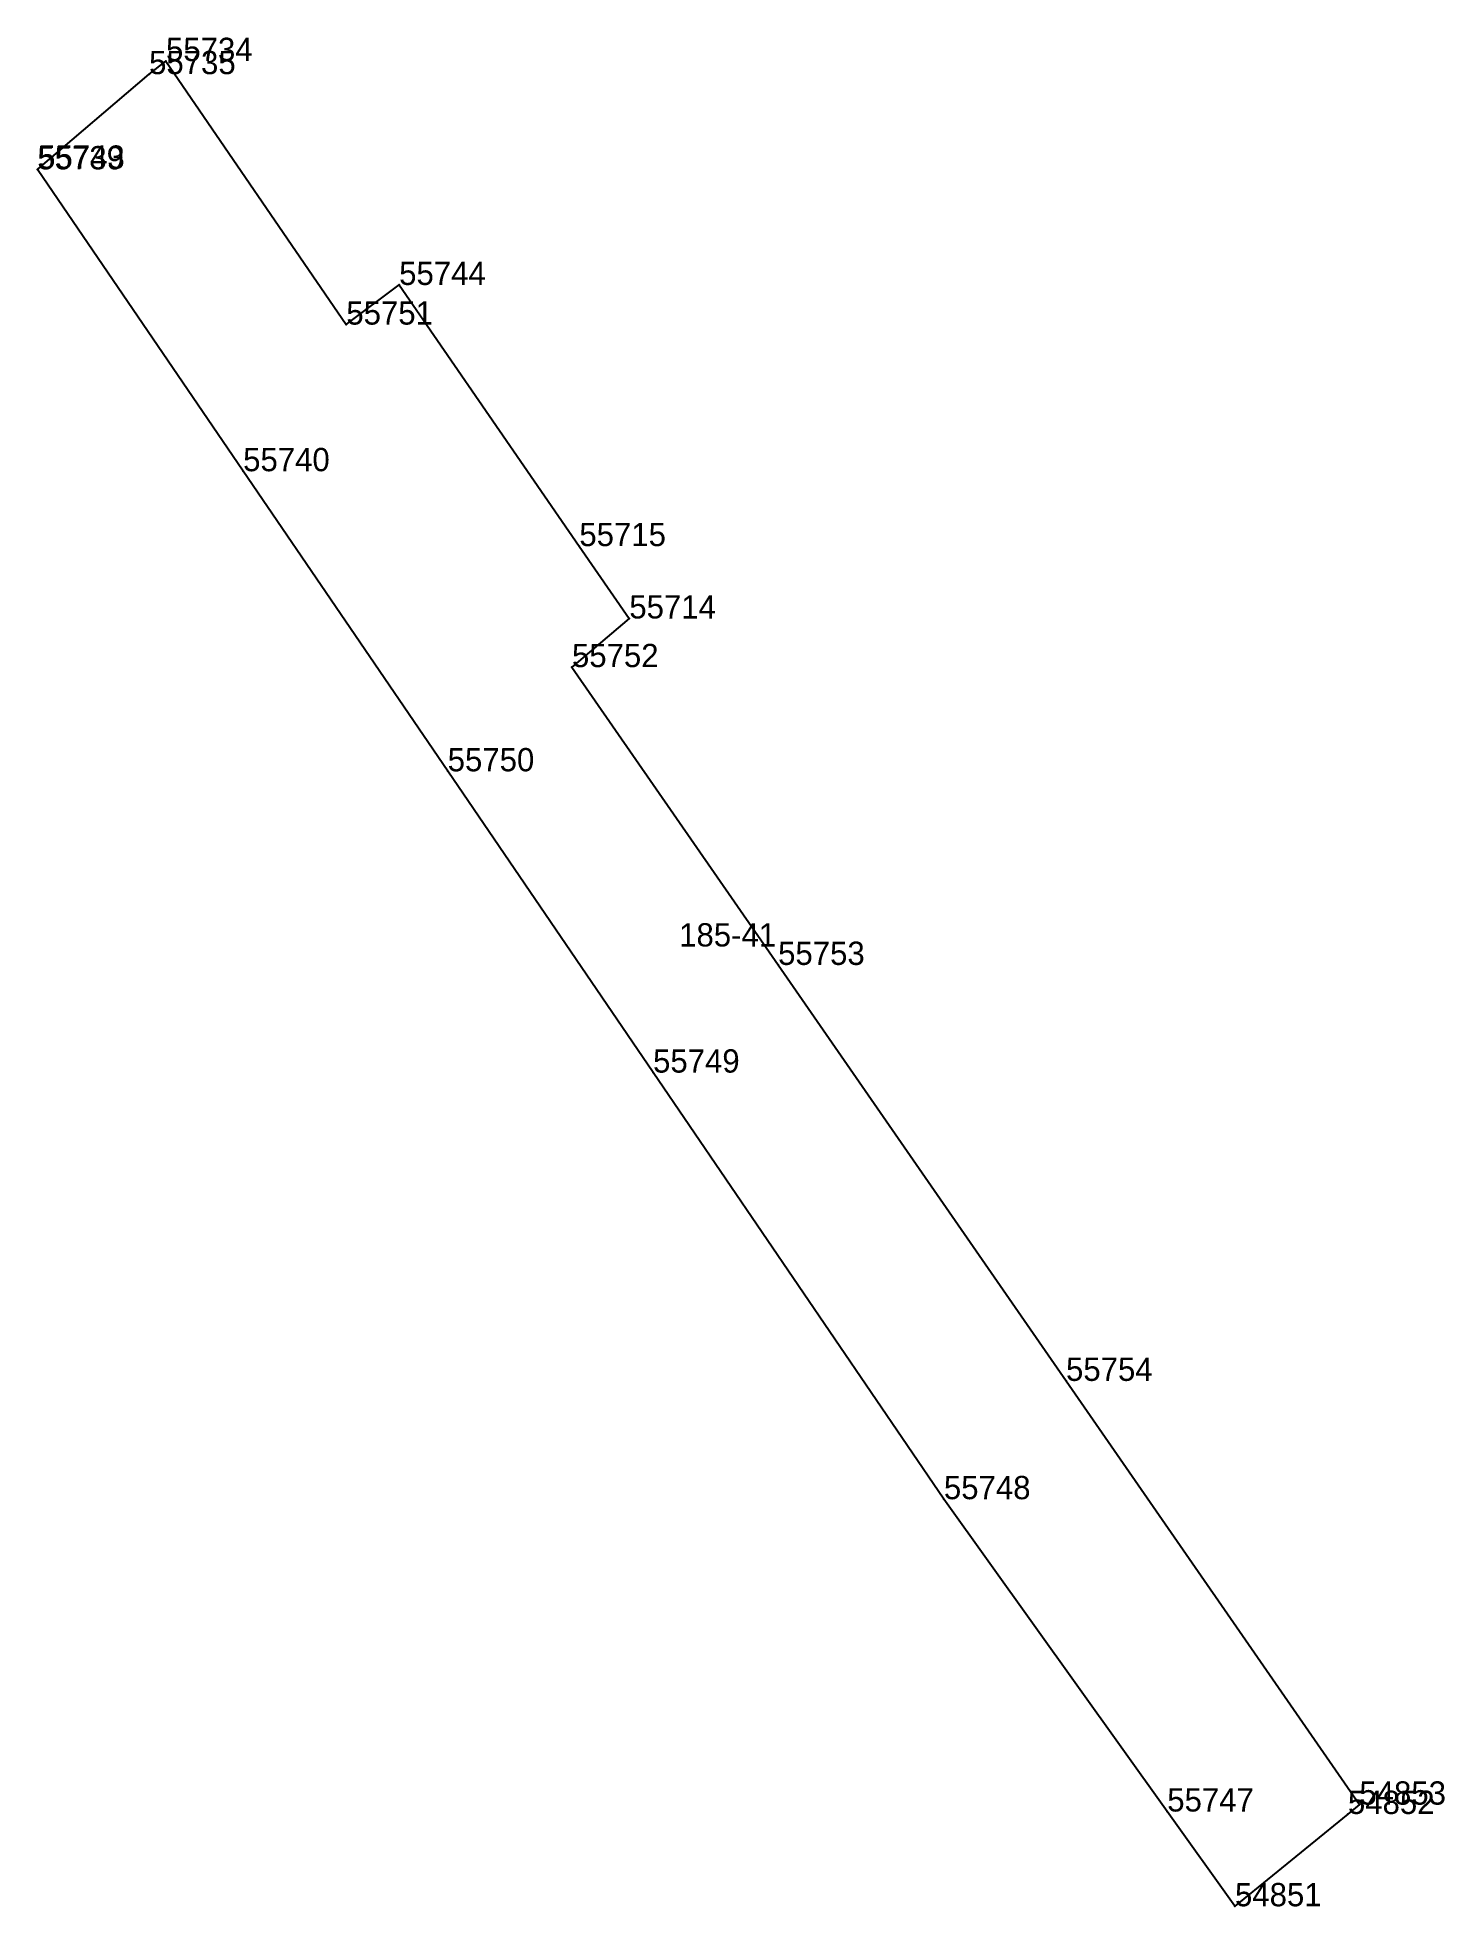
# Model space of a CAD drawing. Extents: x 7512707.8 to 7512756.1, y 4693978.3 to 4694042.5.
import ezdxf

# ---------------------------------------------------------------- set-up
doc = ezdxf.new("R2010")
doc.units = 0

msp = doc.modelspace()

# ---------------------------------------------------------------- linework, layer by layer
at = {"layer": 'Parcela Baze'}
msp.add_lwpolyline([(7512752.77, 4693981.52), (7512748.891, 4693978.351), (7512746.564, 4693981.605), (7512738.892, 4693992.331), (7512728.902, 4694006.981), (7512721.847, 4694017.328), (7512714.821, 4694027.634), (7512707.753, 4694038), (7512707.779, 4694038.022), (7512711.59, 4694041.27), (7512712.171, 4694041.721), (7512718.365, 4694032.669), (7512720.18, 4694034.03), (7512726.369, 4694025.061), (7512728.085, 4694022.576), (7512726.116, 4694020.906), (7512733.197, 4694010.679), (7512743.087, 4693996.394), (7512753.164, 4693981.841), (7512752.77, 4693981.52)], dxfattribs=at)
at = {"layer": 'Pikat'}
for p in [(7512711.59, 4694041.27), (7512712.171, 4694041.721), (7512707.753, 4694038), (7512707.779, 4694038.022), (7512720.18, 4694034.03), (7512718.365, 4694032.669), (7512714.821, 4694027.634), (7512726.369, 4694025.061), (7512728.085, 4694022.576), (7512726.116, 4694020.906), (7512721.847, 4694017.328), (7512733.197, 4694010.679), (7512728.902, 4694006.981), (7512743.087, 4693996.394), (7512738.892, 4693992.331), (7512746.564, 4693981.605), (7512752.77, 4693981.52), (7512753.164, 4693981.841), (7512748.891, 4693978.351)]:
    msp.add_point(p, dxfattribs=at)

# ---------------------------------------------------------------- texts
at = {"layer": 'Nr e Pikave Gjeodezike te Parceles Baze'}
for s, p in [('55734', (7512712.171, 4694041.721)), ('55735', (7512711.59, 4694041.27)), ('55739', (7512707.753, 4694038)), ('55743', (7512707.779, 4694038.022)), ('55744', (7512720.18, 4694034.03)), ('55751', (7512718.365, 4694032.669)), ('55740', (7512714.821, 4694027.634)), ('55715', (7512726.369, 4694025.061)), ('55714', (7512728.085, 4694022.576)), ('55752', (7512726.116, 4694020.906)), ('55750', (7512721.847, 4694017.328)), ('55753', (7512733.197, 4694010.679)), ('55749', (7512728.902, 4694006.981)), ('55754', (7512743.087, 4693996.394)), ('55748', (7512738.892, 4693992.331)), ('55747', (7512746.564, 4693981.605)), ('54852', (7512752.77, 4693981.52)), ('54853', (7512753.164, 4693981.841)), ('54851', (7512748.891, 4693978.351))]:
    msp.add_text(s, height=0.8, dxfattribs=at).set_placement(p)
at = {"layer": 'Nr Parceles Baze'}
msp.add_text('185-41', height=0.8, dxfattribs=at).set_placement((7512729.798, 4694011.312))

doc.saveas('drawing.dxf')
